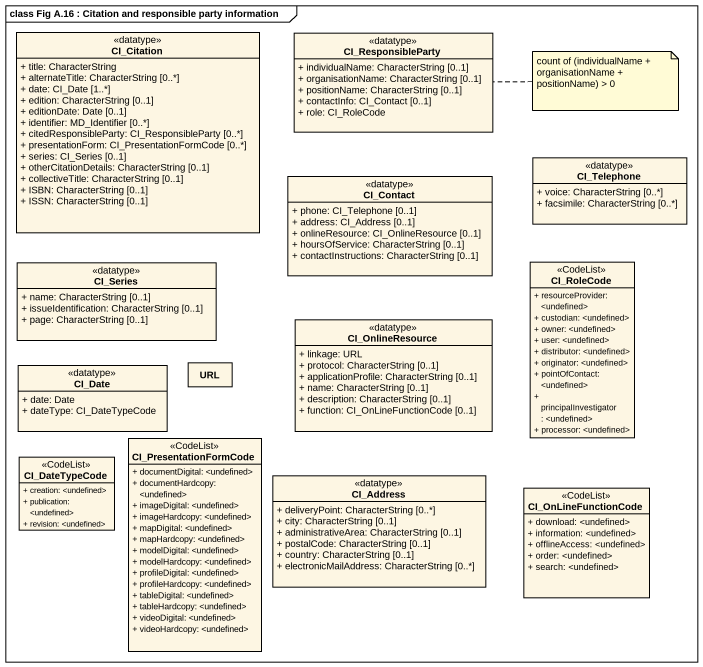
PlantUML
@startuml
mainframe class Fig A.16 : Citation and responsible party information
hide circle
hide empty members
skinparam classAttributeIconSize 0
class CI_Citation <<datatype>> {
  + title: CharacterString
  + alternateTitle: CharacterString [0..*]
  + date: CI_Date [1..*]
  + edition: CharacterString [0..1]
  + editionDate: Date [0..1]
  + identifier: MD_Identifier [0..*]
  + citedResponsibleParty: CI_ResponsibleParty [0..*]
  + presentationForm: CI_PresentationFormCode [0..*]
  + series: CI_Series [0..1]
  + otherCitationDetails: CharacterString [0..1]
  + collectiveTitle: CharacterString [0..1]
  + ISBN: CharacterString [0..1]
  + ISSN: CharacterString [0..1]
}
class CI_ResponsibleParty <<datatype>> {
  + individualName: CharacterString [0..1]
  + organisationName: CharacterString [0..1]
  + positionName: CharacterString [0..1]
  + contactInfo: CI_Contact [0..1]
  + role: CI_RoleCode
}
class CI_Telephone <<datatype>> {
  + voice: CharacterString [0..*]
  + facsimile: CharacterString [0..*]
}
class CI_Contact <<datatype>> {
  + phone: CI_Telephone [0..1]
  + address: CI_Address [0..1]
  + onlineResource: CI_OnlineResource [0..1]
  + hoursOfService: CharacterString [0..1]
  + contactInstructions: CharacterString [0..1]
}
class CI_Series <<datatype>> {
  + name: CharacterString [0..1]
  + issueIdentification: CharacterString [0..1]
  + page: CharacterString [0..1]
}
class CI_RoleCode <<CodeList>> {
  + resourceProvider: <undefined>
  + custodian: <undefined>
  + owner: <undefined>
  + user: <undefined>
  + distributor: <undefined>
  + originator: <undefined>
  + pointOfContact: <undefined>
  + principalInvestigator: <undefined>
  + processor: <undefined>
}
class CI_OnlineResource <<datatype>> {
  + linkage: URL
  + protocol: CharacterString [0..1]
  + applicationProfile: CharacterString [0..1]
  + name: CharacterString [0..1]
  + description: CharacterString [0..1]
  + function: CI_OnLineFunctionCode [0..1]
}
class CI_Date <<datatype>> {
  + date: Date
  + dateType: CI_DateTypeCode
}
class URL
class CI_PresentationFormCode <<CodeList>> {
  + documentDigital: <undefined>
  + documentHardcopy: <undefined>
  + imageDigital: <undefined>
  + imageHardcopy: <undefined>
  + mapDigital: <undefined>
  + mapHardcopy: <undefined>
  + modelDigital: <undefined>
  + modelHardcopy: <undefined>
  + profileDigital: <undefined>
  + profileHardcopy: <undefined>
  + tableDigital: <undefined>
  + tableHardcopy: <undefined>
  + videoDigital: <undefined>
  + videoHardcopy: <undefined>
}
class CI_DateTypeCode <<CodeList>> {
  + creation: <undefined>
  + publication: <undefined>
  + revision: <undefined>
}
class CI_Address <<datatype>> {
  + deliveryPoint: CharacterString [0..*]
  + city: CharacterString [0..1]
  + administrativeArea: CharacterString [0..1]
  + postalCode: CharacterString [0..1]
  + country: CharacterString [0..1]
  + electronicMailAddress: CharacterString [0..*]
}
class CI_OnLineFunctionCode <<CodeList>> {
  + download: <undefined>
  + information: <undefined>
  + offlineAccess: <undefined>
  + order: <undefined>
  + search: <undefined>
}
note right of CI_ResponsibleParty : count of (individualName + organisationName + positionName) > 0
@enduml
